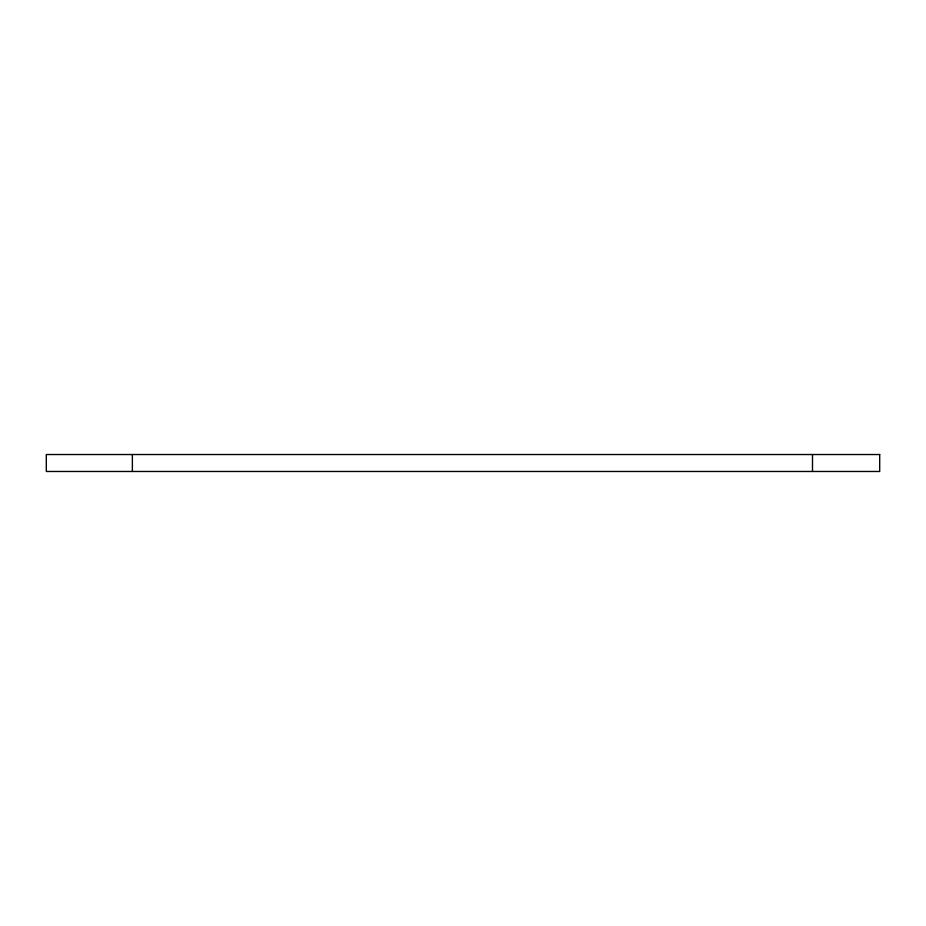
<?xml version="1.0" encoding="UTF-8"?>
<svg xmlns="http://www.w3.org/2000/svg" width="926" height="926" viewBox="0 0 926 926"><rect width="100%" height="100%" fill="white"/><g stroke="black" fill="none" stroke-linecap="round" stroke-linejoin="round"><path stroke-width="1.39" d="M812.496 454.527L812.496 471.473M132.372 454.527L132.372 471.473M879.7 454.527L46.3 454.527L46.3 471.473L879.7 471.473L879.7 454.527"/></g></svg>
